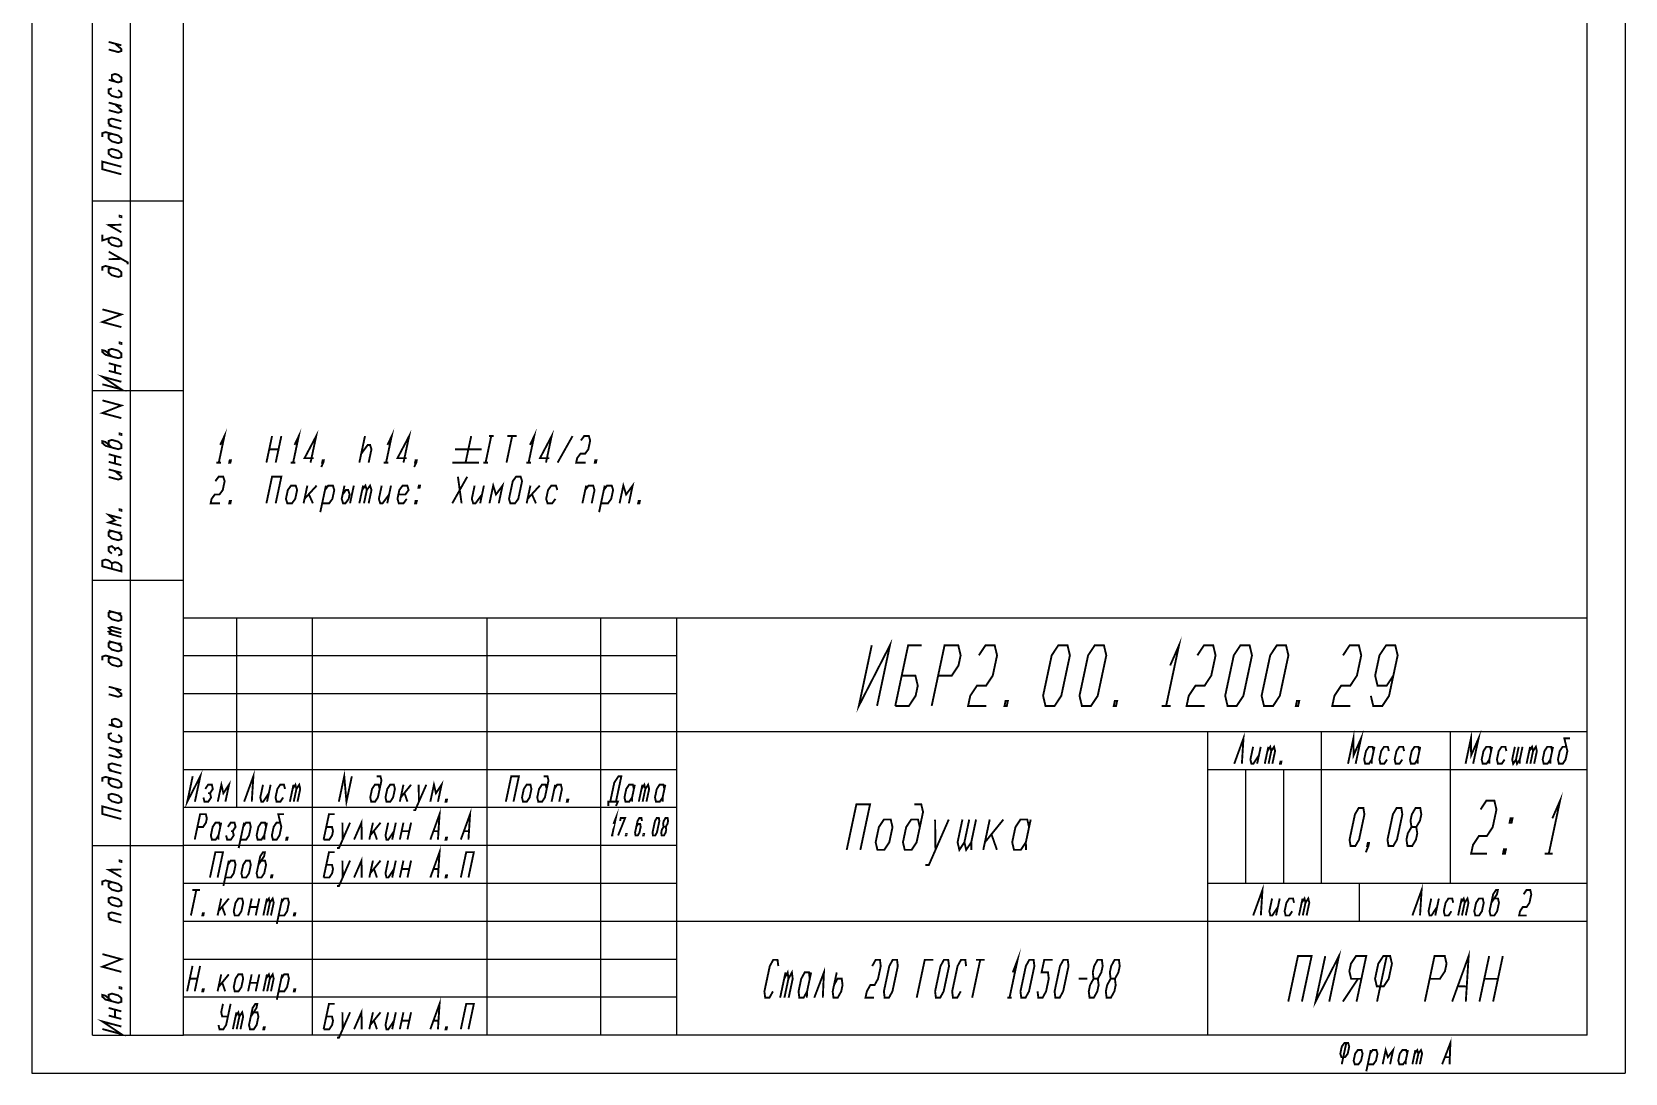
# Model space of a CAD drawing. Header units: millimetres. Extents: x 0 to 210, y 0 to 297.
# Drawn here: x 0 to 210, y 0 to 137.3 of the extents above; entities that cross this region are included whole.
import ezdxf

# ---------------------------------------------------------------- set-up
doc = ezdxf.new("R2010")
doc.units = ezdxf.units.MM
doc.header["$LTSCALE"] = 19.36
doc.layers.get('0').update_dxf_attribs({"linetype": 'CONTINUOUS'})

msp = doc.modelspace()

# ---------------------------------------------------------------- linework, layer by layer
at = {"color": 7, "linetype": 'CONTINUOUS'}
for p, q in [((0, 297), (0, 0)), ((210, 297), (210, 0)), ((20, 5), (20, 292.35)), ((205, 5), (205, 292.35)), ((8, 5), (8, 150)), ((13, 5), (13, 150)), ((20, 5), (20, 150)), ((8, 115), (20, 115)), ((8, 90), (20, 90)), ((8, 65), (20, 65)), ((205, 60), (20, 60)), ((20, 5), (20, 60)), ((27, 35), (27, 60)), ((37, 5), (37, 60)), ((60, 5), (60, 60)), ((75, 5), (75, 60)), ((85, 5), (85, 60)), ((205, 5), (205, 60)), ((85, 55), (20, 55)), ((85, 50), (20, 50)), ((205, 45), (20, 45)), ((155, 5), (155, 45)), ((170, 25), (170, 45)), ((187, 25), (187, 45)), ((85, 40), (20, 40)), ((205, 40), (155, 40)), ((160, 25), (160, 40)), ((165, 25), (165, 40)), ((85, 35), (20, 35)), ((8, 30), (20, 30)), ((85, 30), (20, 30)), ((85, 25), (20, 25)), ((205, 25), (155, 25)), ((175, 20), (175, 25)), ((205, 20), (20, 20)), ((85, 15), (20, 15)), ((85, 10), (20, 10)), ((8, 5), (20, 5)), ((205, 5), (20, 5)), ((205, 5), (20, 5)), ((0, 0), (210, 0))]:
    msp.add_line(p, q, dxfattribs=at)
at = {"color": 2, "linetype": 'CONTINUOUS', "const_width": 0.25}
for points in [[(10.127, 135.947), (11.794, 135.5)], [(10.127, 134.947), (11.377, 134.612), (11.794, 134.75), (11.794, 135), (10.961, 135.723)], [(10.127, 130.947), (11.377, 130.612), (11.794, 130.75), (11.794, 131.25), (11.377, 131.612), (10.961, 131.723), (10.544, 131.585), (10.544, 131.085), (10.961, 130.723)], [(10.544, 129.835), (10.127, 129.697), (10.127, 129.197), (10.544, 128.835), (11.377, 128.612), (11.794, 128.75), (11.794, 129.25), (11.377, 129.612)], [(10.127, 127.947), (11.794, 127.5)], [(10.127, 126.947), (11.377, 126.612), (11.794, 126.75), (11.794, 127), (10.961, 127.723)], [(10.544, 123.835), (10.127, 123.697), (10.127, 123.197), (10.544, 122.835), (11.377, 122.612), (11.794, 122.75), (11.794, 123.25), (11.377, 123.612), (9.711, 124.058), (9.294, 123.92), (9.294, 123.42)], [(10.544, 124.835), (10.127, 125.197), (10.127, 125.697), (10.544, 125.835), (11.794, 125.5)], [(11.794, 124.5), (10.127, 124.947)], [(11.377, 120.612), (11.794, 120.75), (11.794, 121.25), (11.377, 121.612), (10.544, 121.835), (10.127, 121.697), (10.127, 121.197), (10.544, 120.835), (11.377, 120.612)], [(11.794, 118.5), (9.294, 119.17), (9.294, 120.17), (11.794, 119.5)], [(11.794, 110.854), (10.127, 111.801), (11.794, 111.854)], [(11.794, 112.979), (11.794, 112.854), (11.586, 112.91), (11.586, 113.035), (11.794, 112.979)], [(10.127, 110.051), (10.127, 109.551), (10.544, 109.189), (11.377, 108.966), (11.794, 109.104), (11.794, 109.604), (11.377, 109.966), (10.544, 110.189), (9.294, 109.774), (9.294, 110.524)], [(12.627, 106.631), (12.627, 106.881), (10.127, 108.301)], [(10.127, 107.301), (11.794, 107.354)], [(10.544, 106.189), (10.127, 106.051), (10.127, 105.551), (10.544, 105.189), (11.377, 104.966), (11.794, 105.104), (11.794, 105.604), (11.377, 105.966), (9.711, 106.412), (9.294, 106.274), (9.294, 105.774)], [(11.794, 98.354), (9.294, 99.024), (11.794, 100.021), (9.294, 100.691)], [(10.544, 94.481), (9.711, 95.204), (9.294, 95.316), (9.294, 95.066), (9.711, 94.704), (11.377, 94.257), (11.794, 94.396), (11.794, 94.896), (11.377, 95.257), (10.544, 95.481), (10.127, 95.342), (10.127, 94.842)], [(11.794, 96.271), (11.794, 96.146), (11.586, 96.202), (11.586, 96.327), (11.794, 96.271)], [(10.127, 93.592), (11.794, 93.146)], [(11.794, 92.146), (10.127, 92.592)], [(10.961, 92.369), (10.961, 93.369)], [(9.294, 90.816), (11.794, 90.146), (9.294, 91.816), (11.794, 91.146)], [(11.794, 86.354), (9.294, 87.024), (11.794, 88.021), (9.294, 88.691)], [(11.794, 84.271), (11.794, 84.146), (11.586, 84.202), (11.586, 84.327), (11.794, 84.271)], [(24.825, 82.823), (25.379, 83.99), (24.635, 80.49)], [(30.913, 80.49), (31.657, 83.99)], [(32.882, 83.99), (32.138, 80.49)], [(34.625, 82.823), (35.179, 83.99), (34.435, 80.49)], [(36.732, 80.49), (37.476, 83.99), (35.937, 81.073), (37.162, 81.073)], [(43.907, 83.99), (43.163, 80.49)], [(46.875, 82.823), (47.429, 83.99), (46.685, 80.49)], [(48.982, 80.49), (49.726, 83.99), (48.187, 81.073), (49.412, 81.073)], [(57.907, 83.99), (57.163, 80.49)], [(60.547, 83.99), (59.803, 80.49)], [(60.24, 83.99), (60.853, 83.99)], [(63.303, 83.99), (62.559, 80.49)], [(62.69, 83.99), (63.915, 83.99)], [(65.658, 82.823), (66.212, 83.99), (65.468, 80.49)], [(67.765, 80.49), (68.509, 83.99), (66.971, 81.073), (68.196, 81.073)], [(69.297, 80.49), (71.265, 83.99)], [(72.366, 83.406), (72.797, 83.99), (73.409, 83.99), (73.591, 83.406), (73.343, 82.24), (72.913, 81.656), (72.301, 81.656), (71.871, 81.073), (71.747, 80.49), (72.972, 80.49)], [(10.544, 82.481), (9.711, 83.204), (9.294, 83.316), (9.294, 83.066), (9.711, 82.704), (11.377, 82.257), (11.794, 82.396), (11.794, 82.896), (11.377, 83.257), (10.544, 83.481), (10.127, 83.342), (10.127, 82.842)], [(31.285, 82.24), (32.51, 82.24)], [(43.411, 81.656), (44.272, 82.823), (44.578, 82.823), (44.76, 82.24), (44.388, 80.49)], [(55.785, 82.24), (59.285, 82.24)], [(10.127, 81.592), (11.794, 81.146)], [(11.794, 80.146), (10.127, 80.592)], [(10.961, 80.369), (10.961, 81.369)], [(24.329, 80.49), (24.941, 80.49)], [(26.166, 80.49), (26.013, 80.49), (26.075, 80.781), (26.228, 80.781), (26.166, 80.49)], [(34.129, 80.49), (34.741, 80.49)], [(38.416, 80.49), (38.263, 80.49), (38.325, 80.781), (38.478, 80.781), (38.416, 80.49), (38.139, 79.906)], [(46.379, 80.49), (46.991, 80.49)], [(50.666, 80.49), (50.513, 80.49), (50.575, 80.781), (50.728, 80.781), (50.666, 80.49), (50.389, 79.906)], [(55.413, 80.49), (58.913, 80.49)], [(59.497, 80.49), (60.109, 80.49)], [(65.162, 80.49), (65.775, 80.49)], [(74.35, 80.49), (74.197, 80.49), (74.259, 80.781), (74.412, 80.781), (74.35, 80.49)], [(10.127, 79.592), (11.794, 79.146)], [(10.127, 78.592), (11.377, 78.257), (11.794, 78.396), (11.794, 78.646), (10.961, 79.369)], [(24.183, 78.039), (24.613, 78.622), (25.226, 78.622), (25.408, 78.039), (25.16, 76.872), (24.73, 76.289), (24.117, 76.289), (23.687, 75.706), (23.563, 75.122), (24.788, 75.122)], [(30.913, 75.122), (31.657, 78.622), (32.882, 78.622), (32.138, 75.122)], [(43.535, 76.872), (43.965, 77.456), (44.148, 76.872), (43.776, 75.122)], [(44.148, 76.872), (44.578, 77.456), (44.76, 76.872), (44.388, 75.122)], [(55.413, 75.122), (57.382, 78.622)], [(56.157, 78.622), (56.638, 75.122)], [(60.313, 75.122), (60.809, 77.456), (61.174, 76.289), (62.034, 77.456), (61.538, 75.122)], [(63.069, 75.122), (62.887, 75.706), (63.383, 78.039), (63.813, 78.622), (64.426, 78.622), (64.608, 78.039), (64.112, 75.706), (63.682, 75.122), (63.069, 75.122)], [(77.463, 75.122), (77.959, 77.456), (78.324, 76.289), (79.184, 77.456), (78.688, 75.122)], [(33.487, 75.706), (33.669, 75.122), (34.282, 75.122), (34.712, 75.706), (34.96, 76.872), (34.778, 77.456), (34.165, 77.456), (33.735, 76.872), (33.487, 75.706)], [(36.309, 77.456), (35.813, 75.122)], [(35.937, 75.706), (37.534, 77.456)], [(36.521, 76.289), (37.038, 75.122)], [(38.015, 73.956), (38.759, 77.456)], [(38.263, 75.122), (39.182, 75.122), (39.612, 75.706), (39.86, 76.872), (39.678, 77.456), (39.065, 77.456), (38.635, 76.872)], [(41.209, 77.456), (40.837, 75.706), (41.019, 75.122), (41.326, 75.122), (41.756, 75.706), (41.88, 76.289), (41.698, 76.872), (41.391, 76.872), (40.961, 76.289)], [(42.434, 77.456), (41.938, 75.122)], [(43.163, 75.122), (43.659, 77.456)], [(46.109, 77.456), (45.737, 75.706), (45.919, 75.122), (46.226, 75.122), (47.086, 76.289)], [(47.334, 77.456), (46.838, 75.122)], [(48.311, 76.289), (49.23, 76.289), (49.66, 76.872), (49.478, 77.456), (48.865, 77.456), (48.435, 76.872), (48.187, 75.706), (48.369, 75.122), (48.982, 75.122), (49.412, 75.706)], [(51.1, 77.164), (50.947, 77.164), (51.009, 77.456), (51.162, 77.456), (51.1, 77.164)], [(58.359, 77.456), (57.987, 75.706), (58.169, 75.122), (58.476, 75.122), (59.336, 76.289)], [(59.584, 77.456), (59.088, 75.122)], [(65.709, 77.456), (65.213, 75.122)], [(65.337, 75.706), (66.934, 77.456)], [(65.921, 76.289), (66.438, 75.122)], [(69.26, 76.872), (69.078, 77.456), (68.465, 77.456), (68.035, 76.872), (67.787, 75.706), (67.969, 75.122), (68.582, 75.122), (69.012, 75.706)], [(72.563, 75.122), (73.059, 77.456)], [(72.935, 76.872), (73.365, 77.456), (73.978, 77.456), (74.16, 76.872), (73.788, 75.122)], [(74.765, 73.956), (75.509, 77.456)], [(75.013, 75.122), (75.932, 75.122), (76.362, 75.706), (76.61, 76.872), (76.428, 77.456), (75.815, 77.456), (75.385, 76.872)], [(11.794, 72.146), (10.127, 72.592), (10.961, 72.869), (10.127, 73.592), (11.794, 73.146)], [(11.794, 74.271), (11.794, 74.146), (11.586, 74.202), (11.586, 74.327), (11.794, 74.271)], [(26.166, 75.122), (26.013, 75.122), (26.075, 75.414), (26.228, 75.414), (26.166, 75.122)], [(50.666, 75.122), (50.513, 75.122), (50.575, 75.414), (50.728, 75.414), (50.666, 75.122)], [(80.066, 75.122), (79.913, 75.122), (79.975, 75.414), (80.128, 75.414), (80.066, 75.122)], [(10.127, 71.592), (11.377, 71.257), (11.794, 71.271)], [(10.544, 71.481), (10.127, 71.342), (10.127, 70.842), (10.544, 70.481), (11.377, 70.257), (11.794, 70.396), (11.794, 70.896), (11.377, 71.257)], [(11.377, 68.257), (11.794, 68.396), (11.794, 68.896), (11.377, 69.257), (10.961, 69.119), (10.544, 69.481), (10.127, 69.342), (10.127, 68.842), (10.544, 68.481)], [(11.794, 66.146), (11.794, 66.896), (11.377, 67.257), (10.961, 67.369), (10.544, 67.231), (10.127, 67.592), (9.711, 67.704), (9.294, 67.566), (9.294, 66.816), (11.794, 66.146)], [(10.544, 66.481), (10.544, 67.231)], [(10.961, 68.869), (10.961, 69.119)], [(10.127, 60.947), (11.377, 60.612), (11.794, 60.625)], [(10.544, 60.835), (10.127, 60.697), (10.127, 60.197), (10.544, 59.835), (11.377, 59.612), (11.794, 59.75), (11.794, 60.25), (11.377, 60.612)], [(10.544, 58.335), (10.127, 58.697), (10.544, 58.835), (11.794, 58.5)], [(10.544, 57.835), (10.127, 58.197), (10.544, 58.335), (11.794, 58)], [(11.794, 57.5), (10.127, 57.947)], [(10.127, 56.947), (11.377, 56.612), (11.794, 56.625)], [(10.544, 56.835), (10.127, 56.697), (10.127, 56.197), (10.544, 55.835), (11.377, 55.612), (11.794, 55.75), (11.794, 56.25), (11.377, 56.612)], [(110.7, 56.411), (109, 48.411), (113.1, 56.411), (111.4, 48.411)], [(150.034, 53.744), (151.2, 56.411), (149.5, 48.411)], [(10.544, 54.835), (10.127, 54.697), (10.127, 54.197), (10.544, 53.835), (11.377, 53.612), (11.794, 53.75), (11.794, 54.25), (11.377, 54.612), (9.711, 55.058), (9.294, 54.92), (9.294, 54.42)], [(113.8, 48.411), (115.5, 56.411), (117.3, 56.411)], [(118.6, 48.411), (120.3, 56.411), (122.1, 56.411), (122.417, 55.077), (122.134, 53.744), (121.25, 52.411), (119.45, 52.411)], [(124.817, 55.077), (125.7, 56.411), (126.9, 56.411), (127.217, 55.077), (126.65, 52.411), (125.767, 51.077), (124.567, 51.077), (123.683, 49.744), (123.4, 48.411), (125.8, 48.411)], [(133.6, 48.411), (133.283, 49.744), (134.417, 55.077), (135.3, 56.411), (136.5, 56.411), (136.817, 55.077), (135.683, 49.744), (134.8, 48.411), (133.6, 48.411)], [(138.4, 48.411), (138.083, 49.744), (139.217, 55.077), (140.1, 56.411), (141.3, 56.411), (141.617, 55.077), (140.483, 49.744), (139.6, 48.411), (138.4, 48.411)], [(153.617, 55.077), (154.5, 56.411), (155.7, 56.411), (156.017, 55.077), (155.45, 52.411), (154.567, 51.077), (153.367, 51.077), (152.483, 49.744), (152.2, 48.411), (154.6, 48.411)], [(157.6, 48.411), (157.283, 49.744), (158.417, 55.077), (159.3, 56.411), (160.5, 56.411), (160.817, 55.077), (159.683, 49.744), (158.8, 48.411), (157.6, 48.411)], [(162.4, 48.411), (162.083, 49.744), (163.217, 55.077), (164.1, 56.411), (165.3, 56.411), (165.617, 55.077), (164.483, 49.744), (163.6, 48.411), (162.4, 48.411)], [(172.817, 55.077), (173.7, 56.411), (174.9, 56.411), (175.217, 55.077), (174.65, 52.411), (173.767, 51.077), (172.567, 51.077), (171.683, 49.744), (171.4, 48.411), (173.8, 48.411)], [(176.483, 49.744), (176.8, 48.411), (178, 48.411), (178.883, 49.744), (180.017, 55.077), (179.7, 56.411), (178.5, 56.411), (177.617, 55.077), (177.05, 52.411), (177.367, 51.077), (178.567, 51.077), (179.45, 52.411)], [(113.8, 48.411), (115.6, 48.411), (116.483, 49.744), (116.767, 51.077), (116.45, 52.411), (114.65, 52.411)], [(10.127, 50.947), (11.794, 50.5)], [(10.127, 49.947), (11.377, 49.612), (11.794, 49.75), (11.794, 50), (10.961, 50.723)], [(128.5, 48.411), (128.2, 48.411), (128.342, 49.077), (128.642, 49.077), (128.5, 48.411)], [(142.9, 48.411), (142.6, 48.411), (142.742, 49.077), (143.042, 49.077), (142.9, 48.411)], [(148.9, 48.411), (150.1, 48.411)], [(166.9, 48.411), (166.6, 48.411), (166.742, 49.077), (167.042, 49.077), (166.9, 48.411)], [(10.127, 45.947), (11.377, 45.612), (11.794, 45.75), (11.794, 46.25), (11.377, 46.612), (10.961, 46.723), (10.544, 46.585), (10.544, 46.085), (10.961, 45.723)], [(10.544, 44.835), (10.127, 44.697), (10.127, 44.197), (10.544, 43.835), (11.377, 43.612), (11.794, 43.75), (11.794, 44.25), (11.377, 44.612)], [(158.48, 40.788), (159.695, 44.138), (159.485, 40.788)], [(173.475, 40.788), (174.187, 44.138), (174.215, 41.904), (175.192, 44.138), (174.48, 40.788)], [(188.965, 40.788), (189.677, 44.138), (189.705, 41.904), (190.682, 44.138), (189.97, 40.788)], [(202.253, 43.021), (201.751, 43.021), (201.381, 42.463), (201.144, 41.346), (201.276, 40.788), (201.779, 40.788), (202.149, 41.346), (202.386, 42.463), (201.988, 44.138), (202.742, 44.138)], [(10.127, 42.947), (11.794, 42.5)], [(10.127, 41.947), (11.377, 41.612), (11.794, 41.75), (11.794, 42), (10.961, 42.723)], [(160.965, 43.021), (160.609, 41.346), (160.741, 40.788), (160.992, 40.788), (161.732, 41.904)], [(161.97, 43.021), (161.495, 40.788)], [(162.5, 40.788), (162.975, 43.021)], [(162.856, 42.463), (163.226, 43.021), (163.359, 42.463), (163.003, 40.788)], [(163.359, 42.463), (163.728, 43.021), (163.861, 42.463), (163.505, 40.788)], [(176.846, 42.463), (176.713, 43.021), (176.211, 43.021), (175.841, 42.463), (175.604, 41.346), (175.736, 40.788), (176.239, 40.788), (176.609, 41.346)], [(176.965, 43.021), (176.609, 41.346), (176.616, 40.788)], [(178.856, 42.463), (178.723, 43.021), (178.221, 43.021), (177.851, 42.463), (177.614, 41.346), (177.746, 40.788), (178.249, 40.788), (178.619, 41.346)], [(180.866, 42.463), (180.733, 43.021), (180.231, 43.021), (179.861, 42.463), (179.624, 41.346), (179.756, 40.788), (180.259, 40.788), (180.629, 41.346)], [(182.876, 42.463), (182.743, 43.021), (182.241, 43.021), (181.871, 42.463), (181.634, 41.346), (181.766, 40.788), (182.269, 40.788), (182.639, 41.346)], [(182.995, 43.021), (182.639, 41.346), (182.646, 40.788)], [(192.336, 42.463), (192.203, 43.021), (191.701, 43.021), (191.331, 42.463), (191.094, 41.346), (191.226, 40.788), (191.729, 40.788), (192.099, 41.346)], [(192.455, 43.021), (192.099, 41.346), (192.106, 40.788)], [(194.346, 42.463), (194.213, 43.021), (193.711, 43.021), (193.341, 42.463), (193.104, 41.346), (193.236, 40.788), (193.739, 40.788), (194.109, 41.346)], [(195.47, 43.021), (195.114, 41.346), (195.246, 40.788), (195.616, 41.346), (195.749, 40.788), (196.119, 41.346), (196.475, 43.021)], [(195.972, 43.021), (195.616, 41.346)], [(197.005, 40.788), (197.48, 43.021)], [(197.361, 42.463), (197.731, 43.021), (197.864, 42.463), (197.508, 40.788)], [(197.864, 42.463), (198.233, 43.021), (198.366, 42.463), (198.01, 40.788)], [(200.376, 42.463), (200.243, 43.021), (199.741, 43.021), (199.371, 42.463), (199.134, 41.346), (199.266, 40.788), (199.769, 40.788), (200.139, 41.346)], [(200.495, 43.021), (200.139, 41.346), (200.146, 40.788)], [(10.544, 39.835), (10.127, 40.197), (10.127, 40.697), (10.544, 40.835), (11.794, 40.5)], [(11.794, 39.5), (10.127, 39.947)], [(21.197, 39.138), (20.485, 35.788), (22.202, 39.138), (21.49, 35.788)], [(27.98, 35.788), (29.195, 39.138), (28.985, 35.788)], [(40.46, 35.788), (41.172, 39.138), (41.465, 35.788), (42.177, 39.138)], [(164.636, 40.788), (164.51, 40.788), (164.569, 41.067), (164.695, 41.067), (164.636, 40.788)], [(196.119, 41.346), (196.126, 40.788)], [(10.544, 38.835), (10.127, 38.697), (10.127, 38.197), (10.544, 37.835), (11.377, 37.612), (11.794, 37.75), (11.794, 38.25), (11.377, 38.612), (9.711, 39.058), (9.294, 38.92), (9.294, 38.42)], [(22.614, 36.346), (22.746, 35.788), (23.249, 35.788), (23.619, 36.346), (23.486, 36.904), (23.856, 37.463), (23.723, 38.021), (23.221, 38.021), (22.851, 37.463)], [(24.505, 35.788), (24.98, 38.021), (25.245, 36.904), (25.985, 38.021), (25.51, 35.788)], [(30.465, 38.021), (30.109, 36.346), (30.241, 35.788), (30.492, 35.788), (31.232, 36.904)], [(31.47, 38.021), (30.995, 35.788)], [(33.361, 37.463), (33.228, 38.021), (32.726, 38.021), (32.356, 37.463), (32.119, 36.346), (32.251, 35.788), (32.754, 35.788), (33.124, 36.346)], [(34.01, 35.788), (34.485, 38.021)], [(34.366, 37.463), (34.736, 38.021), (34.869, 37.463), (34.513, 35.788)], [(34.869, 37.463), (35.238, 38.021), (35.371, 37.463), (35.015, 35.788)], [(45.841, 37.463), (45.708, 38.021), (45.206, 38.021), (44.836, 37.463), (44.599, 36.346), (44.731, 35.788), (45.234, 35.788), (45.604, 36.346), (46.078, 38.579), (45.946, 39.138), (45.443, 39.138)], [(46.609, 36.346), (46.741, 35.788), (47.244, 35.788), (47.614, 36.346), (47.851, 37.463), (47.718, 38.021), (47.216, 38.021), (46.846, 37.463), (46.609, 36.346)], [(48.975, 38.021), (48.5, 35.788)], [(48.619, 36.346), (49.98, 38.021)], [(50.273, 34.671), (50.524, 34.671), (51.99, 38.021)], [(50.985, 38.021), (51.013, 35.788)], [(52.52, 35.788), (52.995, 38.021), (53.26, 36.904), (54, 38.021), (53.525, 35.788)], [(62.475, 35.788), (63.187, 39.138), (64.192, 39.138), (63.48, 35.788)], [(64.604, 36.346), (64.736, 35.788), (65.239, 35.788), (65.609, 36.346), (65.846, 37.463), (65.713, 38.021), (65.211, 38.021), (64.841, 37.463), (64.604, 36.346)], [(67.856, 37.463), (67.723, 38.021), (67.221, 38.021), (66.851, 37.463), (66.614, 36.346), (66.746, 35.788), (67.249, 35.788), (67.619, 36.346), (68.093, 38.579), (67.961, 39.138), (67.458, 39.138)], [(68.505, 35.788), (68.98, 38.021)], [(68.861, 37.463), (69.231, 38.021), (69.733, 38.021), (69.866, 37.463), (69.51, 35.788)], [(76.231, 35.788), (76.765, 38.3), (77.32, 39.138), (77.697, 39.138), (76.985, 35.788)], [(79.351, 37.463), (79.218, 38.021), (78.716, 38.021), (78.346, 37.463), (78.109, 36.346), (78.241, 35.788), (78.744, 35.788), (79.114, 36.346)], [(79.47, 38.021), (79.114, 36.346), (79.121, 35.788)], [(80, 35.788), (80.475, 38.021)], [(80.356, 37.463), (80.726, 38.021), (80.859, 37.463), (80.502, 35.788)], [(80.859, 37.463), (81.228, 38.021), (81.361, 37.463), (81.005, 35.788)], [(83.371, 37.463), (83.238, 38.021), (82.736, 38.021), (82.366, 37.463), (82.129, 36.346), (82.261, 35.788), (82.764, 35.788), (83.134, 36.346)], [(83.49, 38.021), (83.134, 36.346), (83.141, 35.788)], [(11.377, 35.612), (11.794, 35.75), (11.794, 36.25), (11.377, 36.612), (10.544, 36.835), (10.127, 36.697), (10.127, 36.197), (10.544, 35.835), (11.377, 35.612)], [(23.235, 36.904), (23.486, 36.904)], [(49.114, 36.904), (49.505, 35.788)], [(54.656, 35.788), (54.53, 35.788), (54.589, 36.067), (54.715, 36.067), (54.656, 35.788)], [(70.641, 35.788), (70.515, 35.788), (70.574, 36.067), (70.7, 36.067), (70.641, 35.788)], [(75.987, 35.229), (75.98, 35.788), (77.236, 35.788), (76.992, 35.229)], [(190.94, 34.755), (191.713, 35.922), (192.763, 35.922), (193.04, 34.755), (192.544, 32.422), (191.771, 31.255), (190.721, 31.255), (189.948, 30.088), (189.7, 28.922), (191.8, 28.922)], [(200.404, 33.588), (201.425, 35.922), (199.937, 28.922)], [(11.794, 33.5), (9.294, 34.17), (9.294, 35.17), (11.794, 34.5)], [(21.465, 30.788), (22.177, 34.138), (22.931, 34.138), (23.063, 33.579), (22.945, 33.021), (22.575, 32.463), (21.821, 32.463)], [(32.743, 33.021), (32.241, 33.021), (31.871, 32.463), (31.634, 31.346), (31.766, 30.788), (32.269, 30.788), (32.639, 31.346), (32.876, 32.463), (32.478, 34.138), (33.232, 34.138)], [(38.45, 30.788), (39.162, 34.138), (39.916, 34.138)], [(42.47, 30.788), (43.447, 33.021), (43.475, 30.788)], [(52.52, 30.788), (53.735, 34.138), (53.525, 30.788)], [(56.54, 30.788), (57.755, 34.138), (57.545, 30.788)], [(76.66, 32.858), (76.967, 33.624), (76.478, 31.324)], [(77.269, 31.324), (78.189, 33.624), (77.614, 33.624), (77.532, 33.241)], [(80.407, 33.241), (80.345, 33.624), (80.058, 33.624), (79.832, 33.241), (79.506, 31.708), (79.569, 31.324), (79.856, 31.324), (80.081, 31.708), (80.244, 32.474), (80.182, 32.858), (79.895, 32.858), (79.669, 32.474)], [(81.869, 31.324), (81.806, 31.708), (82.132, 33.241), (82.358, 33.624), (82.645, 33.624), (82.707, 33.241), (82.381, 31.708), (82.156, 31.324), (81.869, 31.324)], [(83.551, 32.474), (83.776, 32.858), (83.857, 33.241), (83.795, 33.624), (83.508, 33.624), (83.282, 33.241), (83.201, 32.858), (83.263, 32.474)], [(107.4, 29.433), (108.675, 35.433), (110.475, 35.433), (109.2, 29.433)], [(117.038, 32.433), (116.8, 33.433), (115.9, 33.433), (115.238, 32.433), (114.813, 30.433), (115.05, 29.433), (115.95, 29.433), (116.613, 30.433), (117.463, 34.433), (117.225, 35.433), (116.325, 35.433)], [(173.812, 29.944), (173.677, 30.777), (174.386, 34.111), (174.875, 34.944), (175.5, 34.944), (175.636, 34.111), (174.927, 30.777), (174.438, 29.944), (173.812, 29.944)], [(178.812, 29.944), (178.677, 30.777), (179.386, 34.111), (179.875, 34.944), (180.5, 34.944), (180.636, 34.111), (179.927, 30.777), (179.437, 29.944), (178.812, 29.944)], [(182.469, 32.444), (182.959, 33.277), (183.136, 34.111), (183, 34.944), (182.375, 34.944), (181.886, 34.111), (181.709, 33.277), (181.844, 32.444)], [(195.03, 33.005), (194.768, 33.005), (194.892, 33.588), (195.154, 33.588), (195.03, 33.005)], [(24.836, 32.463), (24.703, 33.021), (24.201, 33.021), (23.831, 32.463), (23.594, 31.346), (23.726, 30.788), (24.229, 30.788), (24.599, 31.346)], [(24.955, 33.021), (24.599, 31.346), (24.606, 30.788)], [(25.604, 31.346), (25.736, 30.788), (26.239, 30.788), (26.609, 31.346), (26.476, 31.904), (26.846, 32.463), (26.713, 33.021), (26.211, 33.021), (25.841, 32.463)], [(26.225, 31.904), (26.476, 31.904)], [(27.258, 29.671), (27.97, 33.021)], [(27.495, 30.788), (28.249, 30.788), (28.619, 31.346), (28.856, 32.463), (28.723, 33.021), (28.221, 33.021), (27.851, 32.463)], [(30.866, 32.463), (30.733, 33.021), (30.231, 33.021), (29.861, 32.463), (29.624, 31.346), (29.756, 30.788), (30.259, 30.788), (30.629, 31.346)], [(30.985, 33.021), (30.629, 31.346), (30.636, 30.788)], [(38.45, 30.788), (39.204, 30.788), (39.574, 31.346), (39.692, 31.904), (39.56, 32.463), (38.806, 32.463)], [(40.223, 29.671), (40.474, 29.671), (41.94, 33.021)], [(40.935, 33.021), (40.963, 30.788)], [(44.955, 33.021), (44.48, 30.788)], [(44.599, 31.346), (45.96, 33.021)], [(45.094, 31.904), (45.485, 30.788)], [(46.965, 33.021), (46.609, 31.346), (46.741, 30.788), (46.992, 30.788), (47.732, 31.904)], [(47.97, 33.021), (47.495, 30.788)], [(48.5, 30.788), (48.975, 33.021)], [(48.737, 31.904), (49.742, 31.904)], [(49.98, 33.021), (49.505, 30.788)], [(53.009, 31.904), (53.511, 31.904)], [(57.029, 31.904), (57.531, 31.904)], [(78.347, 31.324), (78.275, 31.324), (78.316, 31.516), (78.388, 31.516), (78.347, 31.324)], [(80.647, 31.324), (80.575, 31.324), (80.616, 31.516), (80.688, 31.516), (80.647, 31.324)], [(83.019, 31.324), (83.306, 31.324), (83.531, 31.708), (83.613, 32.091), (83.551, 32.474), (83.263, 32.474), (83.038, 32.091), (82.956, 31.708), (83.019, 31.324)], [(111.213, 30.433), (111.45, 29.433), (112.35, 29.433), (113.013, 30.433), (113.438, 32.433), (113.2, 33.433), (112.3, 33.433), (111.638, 32.433), (111.213, 30.433)], [(117.775, 27.433), (118.225, 27.433), (120.85, 33.433)], [(119.05, 33.433), (119.1, 29.433)], [(122.65, 33.433), (122.013, 30.433), (122.25, 29.433), (122.913, 30.433), (123.15, 29.433), (123.813, 30.433), (124.45, 33.433)], [(123.55, 33.433), (122.913, 30.433)], [(126.25, 33.433), (125.4, 29.433)], [(125.613, 30.433), (128.05, 33.433)], [(126.5, 31.433), (127.2, 29.433)], [(131.438, 32.433), (131.2, 33.433), (130.3, 33.433), (129.638, 32.433), (129.213, 30.433), (129.45, 29.433), (130.35, 29.433), (131.013, 30.433)], [(131.65, 33.433), (131.013, 30.433), (131.025, 29.433)], [(181.312, 29.944), (181.938, 29.944), (182.427, 30.777), (182.604, 31.611), (182.469, 32.444), (181.844, 32.444), (181.354, 31.611), (181.177, 30.777), (181.312, 29.944)], [(33.651, 30.788), (33.525, 30.788), (33.584, 31.067), (33.71, 31.067), (33.651, 30.788)], [(52.52, 25.788), (53.735, 29.138), (53.525, 25.788)], [(54.656, 30.788), (54.53, 30.788), (54.589, 31.067), (54.715, 31.067), (54.656, 30.788)], [(76.334, 31.324), (76.622, 31.324)], [(123.813, 30.433), (123.825, 29.433)], [(176.156, 29.944), (176, 29.944), (176.089, 30.361), (176.245, 30.361), (176.156, 29.944), (175.823, 29.111)], [(194.162, 28.922), (193.9, 28.922), (194.024, 29.505), (194.286, 29.505), (194.162, 28.922)], [(11.794, 27.979), (11.794, 27.854), (11.586, 27.91), (11.586, 28.035), (11.794, 27.979)], [(23.475, 25.788), (24.187, 29.138), (25.192, 29.138), (24.48, 25.788)], [(25.248, 24.671), (25.96, 28.021)], [(25.485, 25.788), (26.239, 25.788), (26.609, 26.346), (26.846, 27.463), (26.713, 28.021), (26.211, 28.021), (25.841, 27.463)], [(27.614, 26.346), (27.746, 25.788), (28.249, 25.788), (28.619, 26.346), (28.856, 27.463), (28.723, 28.021), (28.221, 28.021), (27.851, 27.463), (27.614, 26.346)], [(29.861, 27.463), (30.601, 28.579), (30.72, 29.138), (30.468, 29.138), (30.098, 28.579), (29.624, 26.346), (29.756, 25.788), (30.259, 25.788), (30.629, 26.346), (30.866, 27.463), (30.733, 28.021), (30.231, 28.021)], [(38.45, 25.788), (39.162, 29.138), (39.916, 29.138)], [(38.45, 25.788), (39.204, 25.788), (39.574, 26.346), (39.692, 26.904), (39.56, 27.463), (38.806, 27.463)], [(40.223, 24.671), (40.474, 24.671), (41.94, 28.021)], [(40.935, 28.021), (40.963, 25.788)], [(42.47, 25.788), (43.447, 28.021), (43.475, 25.788)], [(44.955, 28.021), (44.48, 25.788)], [(44.599, 26.346), (45.96, 28.021)], [(46.965, 28.021), (46.609, 26.346), (46.741, 25.788), (46.992, 25.788), (47.732, 26.904)], [(47.97, 28.021), (47.495, 25.788)], [(48.5, 25.788), (48.975, 28.021)], [(49.98, 28.021), (49.505, 25.788)], [(56.54, 25.788), (57.252, 29.138), (58.257, 29.138), (57.545, 25.788)], [(199.413, 28.922), (200.462, 28.922)], [(10.544, 25.189), (10.127, 25.051), (10.127, 24.551), (10.544, 24.189), (11.377, 23.966), (11.794, 24.104), (11.794, 24.604), (11.377, 24.966), (9.711, 25.412), (9.294, 25.274), (9.294, 24.774)], [(11.794, 25.854), (10.127, 26.801), (11.794, 26.854)], [(31.641, 25.788), (31.515, 25.788), (31.574, 26.067), (31.7, 26.067), (31.641, 25.788)], [(45.094, 26.904), (45.485, 25.788)], [(48.737, 26.904), (49.742, 26.904)], [(53.009, 26.904), (53.511, 26.904)], [(54.656, 25.788), (54.53, 25.788), (54.589, 26.067), (54.715, 26.067), (54.656, 25.788)], [(11.377, 21.966), (11.794, 22.104), (11.794, 22.604), (11.377, 22.966), (10.544, 23.189), (10.127, 23.051), (10.127, 22.551), (10.544, 22.189), (11.377, 21.966)], [(21.675, 24.138), (20.963, 20.788)], [(21.172, 24.138), (22.177, 24.138)], [(24.955, 23.021), (24.48, 20.788)], [(24.599, 21.346), (25.96, 23.021)], [(26.609, 21.346), (26.741, 20.788), (27.244, 20.788), (27.614, 21.346), (27.851, 22.463), (27.718, 23.021), (27.216, 23.021), (26.846, 22.463), (26.609, 21.346)], [(28.5, 20.788), (28.975, 23.021)], [(29.98, 23.021), (29.505, 20.788)], [(30.51, 20.788), (30.985, 23.021)], [(30.866, 22.463), (31.236, 23.021), (31.369, 22.463), (31.012, 20.788)], [(31.369, 22.463), (31.738, 23.021), (31.871, 22.463), (31.515, 20.788)], [(32.283, 19.671), (32.995, 23.021)], [(32.52, 20.788), (33.274, 20.788), (33.644, 21.346), (33.881, 22.463), (33.748, 23.021), (33.246, 23.021), (32.876, 22.463)], [(160.98, 20.788), (162.195, 24.138), (161.985, 20.788)], [(163.465, 23.021), (163.109, 21.346), (163.241, 20.788), (163.493, 20.788), (164.232, 21.904)], [(164.47, 23.021), (163.995, 20.788)], [(166.361, 22.463), (166.228, 23.021), (165.726, 23.021), (165.356, 22.463), (165.119, 21.346), (165.251, 20.788), (165.754, 20.788), (166.124, 21.346)], [(167.01, 20.788), (167.485, 23.021)], [(167.366, 22.463), (167.736, 23.021), (167.869, 22.463), (167.513, 20.788)], [(167.869, 22.463), (168.238, 23.021), (168.371, 22.463), (168.015, 20.788)], [(181.96, 20.788), (183.175, 24.138), (182.965, 20.788)], [(184.445, 23.021), (184.089, 21.346), (184.221, 20.788), (184.473, 20.788), (185.212, 21.904)], [(185.45, 23.021), (184.975, 20.788)], [(187.341, 22.463), (187.208, 23.021), (186.706, 23.021), (186.336, 22.463), (186.099, 21.346), (186.231, 20.788), (186.734, 20.788), (187.104, 21.346)], [(187.99, 20.788), (188.465, 23.021)], [(188.346, 22.463), (188.716, 23.021), (188.849, 22.463), (188.492, 20.788)], [(188.849, 22.463), (189.218, 23.021), (189.351, 22.463), (188.995, 20.788)], [(190.119, 21.346), (190.251, 20.788), (190.754, 20.788), (191.124, 21.346), (191.361, 22.463), (191.228, 23.021), (190.726, 23.021), (190.356, 22.463), (190.119, 21.346)], [(192.366, 22.463), (193.106, 23.579), (193.225, 24.138), (192.973, 24.138), (192.603, 23.579), (192.129, 21.346), (192.261, 20.788), (192.764, 20.788), (193.134, 21.346), (193.371, 22.463), (193.238, 23.021), (192.736, 23.021)], [(196.623, 23.579), (196.993, 24.138), (197.496, 24.138), (197.628, 23.579), (197.391, 22.463), (197.021, 21.904), (196.519, 21.904), (196.149, 21.346), (196.03, 20.788), (197.035, 20.788)], [(10.544, 20.189), (10.127, 20.551), (10.127, 21.051), (10.544, 21.189), (11.794, 20.854)], [(22.596, 20.788), (22.47, 20.788), (22.529, 21.067), (22.655, 21.067), (22.596, 20.788)], [(25.094, 21.904), (25.485, 20.788)], [(28.737, 21.904), (29.742, 21.904)], [(34.656, 20.788), (34.53, 20.788), (34.589, 21.067), (34.715, 21.067), (34.656, 20.788)], [(11.794, 19.854), (10.127, 20.301)], [(11.794, 13.354), (9.294, 14.024), (11.794, 15.021), (9.294, 15.691)], [(98.386, 14.111), (98.282, 14.944), (97.719, 14.944), (97.261, 14.111), (96.552, 10.777), (96.656, 9.944), (97.219, 9.944), (97.677, 10.777)], [(110.761, 14.111), (111.219, 14.944), (111.782, 14.944), (111.886, 14.111), (111.531, 12.444), (111.073, 11.611), (110.511, 11.611), (110.052, 10.777), (109.875, 9.944), (111, 9.944)], [(112.406, 9.944), (112.302, 10.777), (113.011, 14.111), (113.469, 14.944), (114.032, 14.944), (114.136, 14.111), (113.427, 10.777), (112.969, 9.944), (112.406, 9.944)], [(116.625, 9.944), (117.688, 14.944), (118.813, 14.944)], [(119.156, 9.944), (119.052, 10.777), (119.761, 14.111), (120.219, 14.944), (120.782, 14.944), (120.886, 14.111), (120.177, 10.777), (119.719, 9.944), (119.156, 9.944)], [(123.136, 14.111), (123.032, 14.944), (122.469, 14.944), (122.011, 14.111), (121.302, 10.777), (121.406, 9.944), (121.969, 9.944), (122.427, 10.777)], [(125, 14.944), (123.938, 9.944)], [(124.438, 14.944), (125.563, 14.944)], [(129.287, 13.277), (129.922, 14.944), (128.859, 9.944)], [(130.406, 9.944), (130.302, 10.777), (131.011, 14.111), (131.469, 14.944), (132.032, 14.944), (132.136, 14.111), (131.427, 10.777), (130.969, 9.944), (130.406, 9.944)], [(132.552, 10.777), (132.656, 9.944), (133.219, 9.944), (133.677, 10.777), (134.031, 12.444), (133.927, 13.277), (133.084, 13.277), (133.438, 14.944), (134.563, 14.944)], [(134.906, 9.944), (134.802, 10.777), (135.511, 14.111), (135.969, 14.944), (136.532, 14.944), (136.636, 14.111), (135.927, 10.777), (135.469, 9.944), (134.906, 9.944)], [(140.5, 12.444), (140.959, 13.277), (141.136, 14.111), (141.032, 14.944), (140.469, 14.944), (140.011, 14.111), (139.834, 13.277), (139.938, 12.444)], [(142.75, 12.444), (143.209, 13.277), (143.386, 14.111), (143.282, 14.944), (142.719, 14.944), (142.261, 14.111), (142.084, 13.277), (142.188, 12.444)], [(165.6, 9.433), (166.875, 15.433), (168.675, 15.433), (167.4, 9.433)], [(170.475, 15.433), (169.2, 9.433), (172.275, 15.433), (171, 9.433)], [(174.6, 9.433), (175.875, 15.433), (174.525, 15.433), (173.863, 14.433), (173.65, 13.433), (173.888, 12.433), (175.238, 12.433)], [(178.575, 15.433), (178.125, 15.433), (177.463, 14.433), (177.038, 12.433), (177.275, 11.433), (178.175, 11.433), (178.838, 12.433), (179.263, 14.433), (179.025, 15.433), (178.575, 15.433), (177.3, 9.433)], [(183.6, 9.433), (184.875, 15.433), (186.225, 15.433), (186.463, 14.433), (186.25, 13.433), (185.588, 12.433), (184.238, 12.433)], [(187.2, 9.433), (189.375, 15.433), (189, 9.433)], [(190.8, 9.433), (192.075, 15.433)], [(193.875, 15.433), (192.6, 9.433)], [(20.46, 10.788), (21.172, 14.138)], [(22.177, 14.138), (21.465, 10.788)], [(24.955, 13.021), (24.48, 10.788)], [(24.599, 11.346), (25.96, 13.021)], [(26.609, 11.346), (26.741, 10.788), (27.244, 10.788), (27.614, 11.346), (27.851, 12.463), (27.718, 13.021), (27.216, 13.021), (26.846, 12.463), (26.609, 11.346)], [(28.5, 10.788), (28.975, 13.021)], [(29.98, 13.021), (29.505, 10.788)], [(30.51, 10.788), (30.985, 13.021)], [(30.866, 12.463), (31.236, 13.021), (31.369, 12.463), (31.012, 10.788)], [(31.369, 12.463), (31.738, 13.021), (31.871, 12.463), (31.515, 10.788)], [(32.283, 9.671), (32.995, 13.021)], [(32.52, 10.788), (33.274, 10.788), (33.644, 11.346), (33.881, 12.463), (33.748, 13.021), (33.246, 13.021), (32.876, 12.463)], [(98.625, 9.944), (99.334, 13.277)], [(99.156, 12.444), (99.615, 13.277), (99.719, 12.444), (99.187, 9.944)], [(99.719, 12.444), (100.177, 13.277), (100.281, 12.444), (99.75, 9.944)], [(102.531, 12.444), (102.427, 13.277), (101.865, 13.277), (101.406, 12.444), (101.052, 10.777), (101.156, 9.944), (101.719, 9.944), (102.177, 10.777)], [(102.709, 13.277), (102.177, 10.777), (102.141, 9.944)], [(103.125, 9.944), (104.396, 13.277), (104.25, 9.944)], [(106.084, 13.277), (105.552, 10.777), (105.656, 9.944), (106.219, 9.944), (106.677, 10.777), (106.854, 11.611), (106.75, 12.444), (106.188, 12.444), (105.729, 11.611)], [(10.544, 9.481), (9.711, 10.204), (9.294, 10.316), (9.294, 10.066), (9.711, 9.704), (11.377, 9.257), (11.794, 9.396), (11.794, 9.896), (11.377, 10.257), (10.544, 10.481), (10.127, 10.342), (10.127, 9.842)], [(11.794, 11.271), (11.794, 11.146), (11.586, 11.202), (11.586, 11.327), (11.794, 11.271)], [(20.816, 12.463), (21.821, 12.463)], [(22.596, 10.788), (22.47, 10.788), (22.529, 11.067), (22.655, 11.067), (22.596, 10.788)], [(25.094, 11.904), (25.485, 10.788)], [(28.737, 11.904), (29.742, 11.904)], [(34.656, 10.788), (34.53, 10.788), (34.589, 11.067), (34.715, 11.067), (34.656, 10.788)], [(137.969, 12.444), (139.094, 12.444)], [(139.406, 9.944), (139.969, 9.944), (140.427, 10.777), (140.604, 11.611), (140.5, 12.444), (139.938, 12.444), (139.479, 11.611), (139.302, 10.777), (139.406, 9.944)], [(141.656, 9.944), (142.219, 9.944), (142.677, 10.777), (142.854, 11.611), (142.75, 12.444), (142.188, 12.444), (141.729, 11.611), (141.552, 10.777), (141.656, 9.944)], [(172.8, 9.433), (174.788, 12.433)], [(188.075, 11.433), (188.975, 11.433)], [(191.438, 12.433), (193.238, 12.433)], [(10.127, 8.592), (11.794, 8.146)], [(10.961, 7.369), (10.961, 8.369)], [(24.599, 6.346), (24.731, 5.788), (25.234, 5.788), (25.604, 6.346), (26.197, 9.138)], [(25.192, 9.138), (24.955, 8.021), (25.087, 7.463), (25.841, 7.463)], [(28.856, 7.463), (29.596, 8.579), (29.715, 9.138), (29.463, 9.138), (29.093, 8.579), (28.619, 6.346), (28.751, 5.788), (29.254, 5.788), (29.624, 6.346), (29.861, 7.463), (29.728, 8.021), (29.226, 8.021)], [(38.45, 5.788), (39.162, 9.138), (39.916, 9.138)], [(42.47, 5.788), (43.447, 8.021), (43.475, 5.788)], [(52.52, 5.788), (53.735, 9.138), (53.525, 5.788)], [(56.54, 5.788), (57.252, 9.138), (58.257, 9.138), (57.545, 5.788)], [(128.578, 9.944), (129.141, 9.944)], [(9.294, 5.816), (11.794, 5.146), (9.294, 6.816), (11.794, 6.146)], [(11.794, 7.146), (10.127, 7.592)], [(26.49, 5.788), (26.965, 8.021)], [(26.846, 7.463), (27.216, 8.021), (27.349, 7.463), (26.993, 5.788)], [(27.349, 7.463), (27.718, 8.021), (27.851, 7.463), (27.495, 5.788)], [(38.45, 5.788), (39.204, 5.788), (39.574, 6.346), (39.692, 6.904), (39.56, 7.463), (38.806, 7.463)], [(40.223, 4.671), (40.474, 4.671), (41.94, 8.021)], [(40.935, 8.021), (40.963, 5.788)], [(44.955, 8.021), (44.48, 5.788)], [(44.599, 6.346), (45.96, 8.021)], [(45.094, 6.904), (45.485, 5.788)], [(46.965, 8.021), (46.609, 6.346), (46.741, 5.788), (46.992, 5.788), (47.732, 6.904)], [(47.97, 8.021), (47.495, 5.788)], [(48.5, 5.788), (48.975, 8.021)], [(48.737, 6.904), (49.742, 6.904)], [(49.98, 8.021), (49.505, 5.788)], [(53.009, 6.904), (53.511, 6.904)], [(30.636, 5.788), (30.51, 5.788), (30.569, 6.067), (30.695, 6.067), (30.636, 5.788)], [(54.656, 5.788), (54.53, 5.788), (54.589, 6.067), (54.715, 6.067), (54.656, 5.788)], [(185.88, 1.172), (186.965, 3.972), (186.86, 1.172)], [(173.245, 3.972), (173, 3.972), (172.656, 3.506), (172.458, 2.572), (172.603, 2.106), (173.093, 2.106), (173.438, 2.572), (173.636, 3.506), (173.49, 3.972), (173.245, 3.972), (172.65, 1.172)], [(174.219, 1.639), (174.365, 1.172), (174.855, 1.172), (175.199, 1.639), (175.398, 2.572), (175.252, 3.039), (174.762, 3.039), (174.418, 2.572), (174.219, 1.639)], [(175.882, 0.239), (176.477, 3.039)], [(176.08, 1.172), (176.815, 1.172), (177.159, 1.639), (177.358, 2.572), (177.212, 3.039), (176.722, 3.039), (176.378, 2.572)], [(178.04, 1.172), (178.437, 3.039), (178.728, 2.106), (179.417, 3.039), (179.02, 1.172)], [(181.278, 2.572), (181.132, 3.039), (180.642, 3.039), (180.298, 2.572), (180.099, 1.639), (180.245, 1.172), (180.735, 1.172), (181.079, 1.639)], [(181.377, 3.039), (181.079, 1.639), (181.102, 1.172)], [(181.96, 1.172), (182.357, 3.039)], [(182.258, 2.572), (182.602, 3.039), (182.748, 2.572), (182.45, 1.172)], [(182.748, 2.572), (183.092, 3.039), (183.238, 2.572), (182.94, 1.172)], [(186.323, 2.106), (186.813, 2.106)]]:
    msp.add_lwpolyline(points, dxfattribs=at)

doc.saveas('drawing.dxf')
